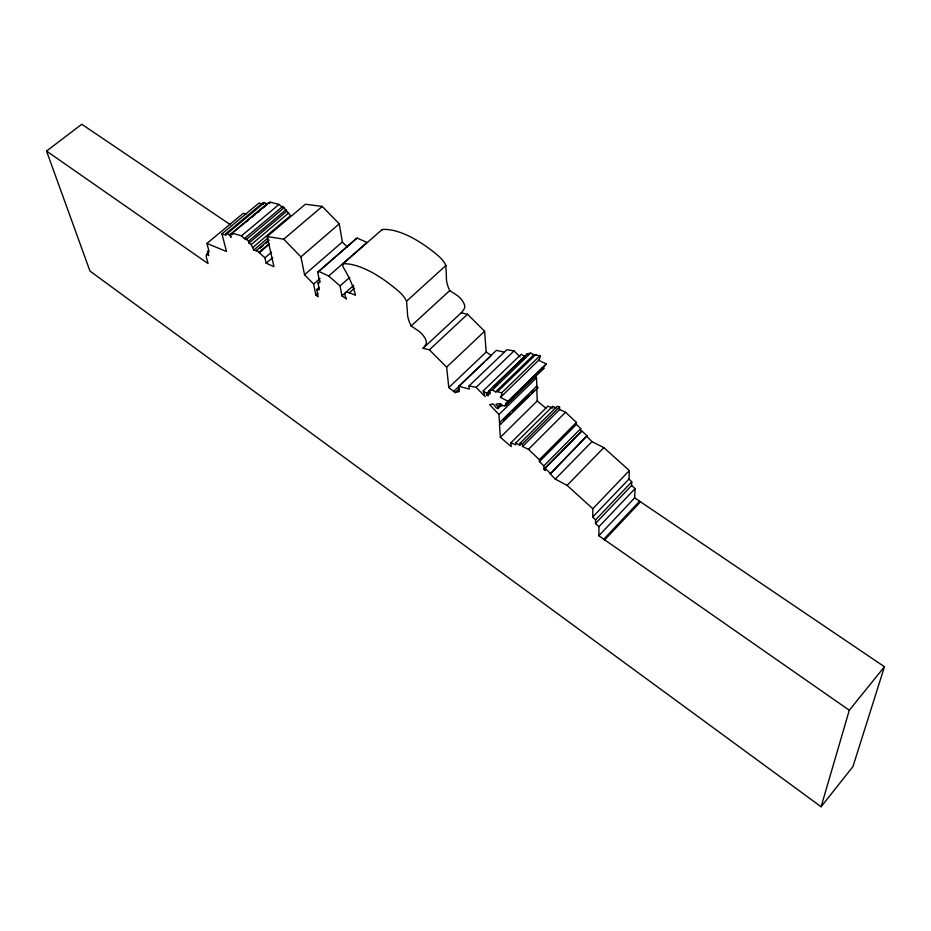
<?xml version="1.0" encoding="UTF-8"?>
<svg xmlns="http://www.w3.org/2000/svg" width="931" height="931" viewBox="0 0 931 931"><rect width="100%" height="100%" fill="white"/><g stroke="black" fill="none" stroke-linecap="round" stroke-linejoin="round"><path stroke-width="1.4" d="M640.481 501.867L604.696 539.864L598.842 535.744L598.994 526.667L595.491 523.49L595.537 519.905L592.721 517.031L592.814 508.757L567.095 485.377L555.283 479.093L550.221 473.949L586.984 435.813L581.956 430.995L545.135 468.316L545.194 470.504L543.972 469.201L543.867 465.896L539.456 461.625L539.386 459.693L528.471 449.336L522.547 446.496L522.419 443.866L559.554 406.87L557.145 406.347L520.045 443.272L520.15 445.425L515.646 443.051L552.665 406.277L556.063 407.976M592.721 517.031L628.984 479L629.333 470.562L603.835 447.625L591.976 441.643L586.972 436.569M595.491 523.49L631.602 485.493L631.753 481.827L628.984 479M598.842 535.744L634.639 497.864L635.07 488.6L631.602 485.493M230.551 224.813L81.777 124.254L46.55 151.066L89.97 271.061L821.095 806.746L849.293 710.237L884.45 666.747L634.639 497.864M208.847 252.371L206.67 254.186L206.054 256.176L208.09 263.589L46.55 151.066M884.45 666.747L852.971 766.539L821.095 806.746M500.482 397.362L538.665 360.25L546.288 363.986L508.07 401.284L500.482 397.362L501.739 394.977L501.611 392.917L539.968 355.689L533.859 354.769L530.623 353.105L527.074 353.92L488.915 390.764L490.032 393.999L487.96 394.104L488.088 395.838L486.878 395.023L486.75 393.289L488.81 391.311M538.665 360.25L540.038 357.783L539.968 355.689M639.562 501.239L603.788 539.224L849.293 710.237M598.994 526.667L635.07 488.6M534.697 375.845L536.535 377.8L536.826 386.028L537.897 387.68L500.587 424.292L499.493 422.627L498.946 414.539L489.648 404.613L493.279 403.949L496.351 407.941L498.004 408.558L497.887 406.777L495.955 404.217L499.668 403.693L501.809 405.881L505.777 405.567L505.673 403.798L508.07 401.284M595.537 519.905L631.753 481.827M592.814 508.757L629.333 470.562M505.673 403.798L546.288 363.986M567.095 485.377L603.835 447.625M555.283 479.093L591.976 441.643M550.221 473.949L586.984 435.813M543.867 465.896L580.746 428.574L576.382 424.385L576.37 422.418L565.548 412.235L559.601 409.547L559.554 406.87M543.972 469.201L580.746 431.949L580.746 428.574M539.456 461.625L576.382 424.385M539.386 459.693L576.37 422.418M528.471 449.336L565.548 412.235M522.547 446.496L559.601 409.547M500.587 424.292L499.493 424.571L500.354 437.314L511.189 446.589L510.956 442.749L547.882 406.137L552.711 408.139M500.354 437.314L537.222 400.958L536.768 387.994L537.897 387.68M499.493 422.627L536.826 386.028M503.636 420.509L510.875 413.399M512.946 411.362L529.518 395.105M531.589 393.08L533.661 391.043M504.614 405.776L517.973 392.742M524.13 386.726L529.262 381.71M534.406 376.706L542.622 368.676L543.809 368.42L543.762 366.628M505.777 405.567L543.809 368.42M498.946 414.539L536.535 377.8M497.887 406.777L500.948 403.786M498.004 408.558L502.088 404.578M488.915 390.764L492.371 390.077L495.595 391.811L497.561 391.614L535.872 354.49M492.918 387.343L524.77 356.573L521.22 354.245L483.189 390.892L485.121 396.594L476.078 387.354L469.026 385.946L469.305 389.065L458.797 386.237L459.309 391.509L455.178 392.614L448.8 387.575L446.624 367.117L429.366 349.812L423.058 348.275A87.421 35.82 48.5 0 0 426.165 343.737A10.183 4.213 47.3 0 0 418.031 330.598L411.13 325.99A36.146 15.222 47.2 0 1 407.452 312.56L406.556 301.19A13.662 5.726 48 0 0 399.318 291.88A86.723 34.982 47.6 0 0 343.074 263.752L382.21 229.515A85.594 36.903 47.7 0 1 438.804 256.281A13.476 6.028 48.1 0 1 445.879 265.51L446.415 277.042A35.657 16.036 47.2 0 0 449.72 290.588L456.621 295.057A10.055 4.446 47.3 0 1 464.488 308.161A86.257 37.775 48.6 0 1 461.159 312.874L423.058 348.275M493.127 387.994L496.223 385.003M519.917 362.124L525.061 357.143M486.878 395.023L489.962 392.044M487.96 394.104L490.02 392.126M492.371 390.077L530.623 353.105M495.595 391.811L533.859 354.769M476.078 387.354L514.063 350.894L520.022 356.957M469.026 385.946L506.906 349.695L514.063 350.894M458.797 386.237L496.432 350.335L504.427 352.232M453.979 391.113L484.085 362.392M486.157 360.413L491.347 355.467L486.168 352.046L484.62 331.273L467.56 314.236L461.159 312.874M455.178 392.614L459.332 388.646M448.8 387.575L486.168 352.046M446.624 367.117L484.62 331.273M429.366 349.812L467.56 314.236M411.13 325.99L449.72 290.588M406.556 301.19L445.879 265.51M354.606 288.075L349.288 292.8A9.845 3.933 48.4 0 0 346.518 298.967L341.863 295.837L353.803 285.258M341.863 295.837L340.083 285.898L349.66 277.45M268.756 240.058L256.642 250.311L264.928 257.817L266.173 263.205L273.947 266.65L267.15 236.521L283.734 239.186L300.911 256.863L304.565 274.761L313.631 284.083L315.83 295.15L318.181 296.756L316.749 289.506L318.902 287.621M315.83 295.15L317.96 293.277M313.631 284.083L320.089 278.439M316.749 289.506L319.333 289.739L318.006 282.954L320.171 281.057M317.715 272.131L318.821 271.41L328.666 275.995L367.023 242.432L357.097 238.08L355.933 238.848L317.715 272.131L319.764 282.675L318.006 282.954M318.821 271.41L357.097 238.08M304.565 274.761L342.364 241.967L339.245 223.859L322.266 206.426L305.368 204.25L267.15 236.521M300.911 256.863L339.245 223.859M266.173 263.205L272.748 257.596M283.734 239.186L322.266 206.426M264.928 257.817L271.526 252.208M259.202 252.045L269.117 243.643M259.353 252.72L269.268 244.318M253.081 247.274L290.542 215.643L282.815 206.379L245.214 237.917L248.53 241.222L248.961 243.049L251.195 244.562L253.732 250.055L268.035 237.975M260.098 248.193L263.403 245.4M265.603 243.526L268.908 240.733M248.961 243.049L286.469 211.488M251.195 244.562L288.703 212.955M246.866 239.034L284.455 207.462M248.53 241.222L286.085 209.638M263.24 204.285L259.074 202.97L221.95 233.832L226.058 235.252L225.674 233.774L227.199 233.623L229.957 235.496L230.993 237.382L230.26 234.449L232.68 234.496L232.343 233.169L241.455 235.869L279.021 204.424L282.151 207.241M230.26 234.449L267.581 203.342L270.071 203.307M232.343 233.169L269.781 201.969L279.021 204.424M229.957 235.496L233.25 232.75M246.401 221.776L248.6 219.949M251.882 217.202L255.175 214.467M257.363 212.64L260.657 209.894M262.845 208.067L267.232 204.413L264.474 202.586L262.903 202.783L225.674 233.774M206.67 254.186L208.742 255.629L207.508 251.091L209.021 251.23L206.915 243.445L243.294 213.257L245.959 214.223M227.199 233.623L264.474 202.586M520.045 443.272L522.419 443.866M253.732 250.055L256.805 250.986L256.642 250.311M497.561 391.614L501.611 392.917M349.288 292.8L355.502 295.197A72.048 28.267 49.2 0 0 343.865 268.279A6.668 2.723 48.8 0 1 343.074 263.752M206.915 243.445L226.489 251.475L221.95 233.832M510.956 442.749L515.751 444.878L515.646 443.051M542.005 368.28L542.622 368.676M483.189 390.892L486.75 393.289M537.222 400.958L545.834 408.22M328.666 275.995L340.083 285.898M241.455 235.869L245.644 239.698L245.214 237.917M545.135 468.316L550.209 473.216M342.364 241.967L347.344 247.064M527.074 353.92L527.121 355.153M381.826 230.271A6.575 2.874 49 0 1 382.21 229.515"/></g></svg>
